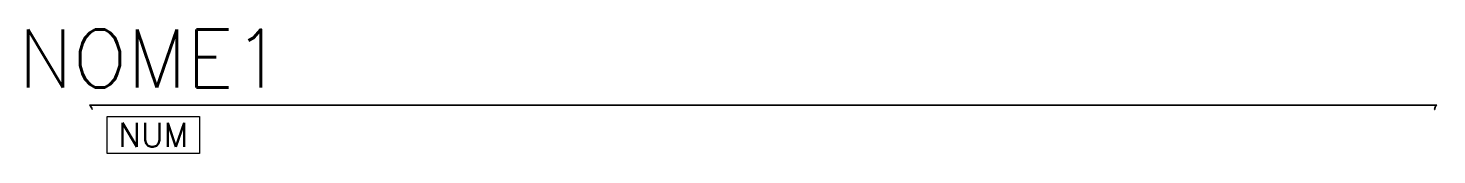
# Model space of a CAD drawing. Header units: millimetres. Extents: x -78.7 to -2.5, y -10.6 to -3.9.
import ezdxf
from ezdxf.enums import TextEntityAlignment as Align

# ---------------------------------------------------------------- set-up
doc = ezdxf.new("R2010")
doc.units = ezdxf.units.MM
doc.linetypes.add('DOT', pattern=[0.25, 0, -0.25])
doc.styles.add('NORMAL', font='ROMANS.SHX')
doc.styles.add('Romans', font='romans.shx')

msp = doc.modelspace()

# ---------------------------------------------------------------- linework, layer by layer
at = {"color": 7, "linetype": 'Continuous', "lineweight": 35}
msp.add_line((-75.38, -7.985), (-2.48, -7.985), dxfattribs=at)
at = {"color": 7, "linetype": 'Continuous'}
for p, q in [((-74.429, -8.593), (-69.429, -8.593)), ((-74.429, -10.593), (-74.429, -8.593)), ((-69.429, -8.593), (-69.429, -10.593)), ((-69.429, -10.593), (-74.429, -10.593))]:
    msp.add_line(p, q, dxfattribs=at)
at = {"color": 7, "linetype": 'Continuous', "lineweight": 35, "flags": 128}
msp.add_lwpolyline([(-2.48, -7.985), (-2.525, -8.013), (-2.569, -8.094), (-2.614, -8.218), (-2.616, -8.225)], dxfattribs=at)
at = {"color": 7, "linetype": 'Continuous', "lineweight": 35}
msp.add_arc((-75.57, -8.249), 0.325, 4.24706, 54.31916, dxfattribs=at)

# ---------------------------------------------------------------- texts
at = {"linetype": 'DOT', "style": 'NORMAL'}
msp.add_attdef('NOME1', text='NOME1', height=3.125, dxfattribs=at).set_placement((-72.071, -5.459), align=Align.MIDDLE_CENTER)
at = {"color": 7, "linetype": 'Continuous', "style": 'Romans'}
msp.add_attdef('NUM', text='NUM', height=1.3, dxfattribs=at).set_placement((-71.929, -9.593), align=Align.MIDDLE_CENTER)

doc.saveas('drawing.dxf')
